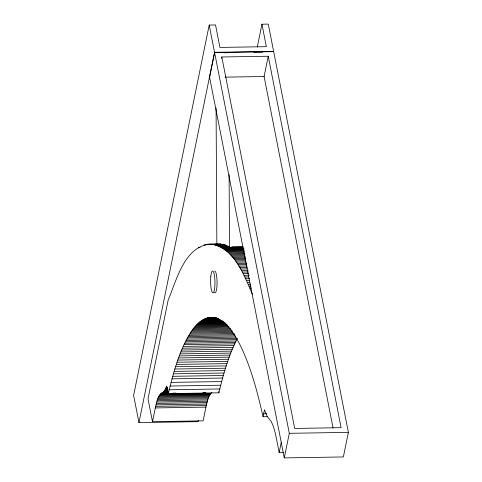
<?xml version="1.0" encoding="UTF-8"?>
<svg xmlns="http://www.w3.org/2000/svg" width="482" height="482" viewBox="0 0 482 482"><rect width="100%" height="100%" fill="white"/><g stroke="black" fill="none" stroke-linecap="round" stroke-linejoin="round"><path stroke-width="0.72" d="M138.961 422.606L214.55 52.309L273.631 51.351L268.281 24.1L261.955 24.202L266.359 46.67L219.943 47.423L215.532 24.95L209.2 25.052L133.616 395.379L138.961 422.606L198.042 421.654L198.343 420.177M221.521 58.436L221.816 56.984L268.239 56.237L341.111 427.685L294.689 428.432L221.816 56.984M257.286 47.073L261.955 24.202M333.068 427.986L264.1 76.505L268.239 56.237M267.522 416.659L263.052 416.731L264.485 409.73L267.197 416.436L271.155 421.292L273.463 426.57L275.481 433.957L279.18 452.544L283.645 452.471M284.284 457.9L289.302 433.318L214.604 52.586L209.58 77.192L284.284 457.9L343.365 456.948L348.384 432.366L273.686 51.634L214.478 52.652M211.809 392.499C207.899 396.252 207.248 402.115 205.941 407.121L203.133 420.852L152.493 421.666L155.3 407.935C156.843 402.85 157.096 395.74 162.205 392.842C164.844 391.625 165.633 388.353 166.73 385.907L168.248 393.631C173.616 372.008 179.346 349.751 191.74 330.923C196.789 323.38 205.26 315.336 215.147 317.945C227.215 321.464 233.878 333.478 239.5 343.793C250.941 366.76 257.4 391.824 263.052 416.731M279.18 452.544L281.217 442.554M160.669 393.728L218.888 392.812C223.353 374.146 228.54 355.415 237.427 338.304M252.417 294.225C243.85 274.975 234.716 248.116 210.953 244.127C184.582 245.525 176.382 280.699 168.17 300.087L148.016 398.861L152.493 421.666M223.973 52.779L232.908 52.634M253.749 52.303L262.684 52.158M225.166 77.132L264.1 76.505M208.555 244.127L220.636 243.97M206.766 244.266L208.254 244.241M214.96 244.133L217.195 244.097M212.008 244.241L220.943 244.097M205.73 244.452L207.959 244.416M213.062 244.416L223.491 244.247M214.116 244.651L223.058 244.507M203.928 244.934L205.416 244.91M214.719 244.802L225.148 244.633M215.321 244.946L225.004 244.79M216.382 245.224L224.57 245.097M217.436 245.567L226.371 245.422M218.491 245.965L227.426 245.82M219.545 246.423L228.48 246.278M220.593 246.941L229.528 246.796M231.764 246.76L242.934 246.579M198.584 247.477L200.072 247.453M221.642 247.513L243.241 247.164M222.69 248.146L242.801 247.82M223.738 248.839L243.844 248.519M224.642 249.501L244.006 249.188M225.546 250.2L243.422 249.911M226.45 250.947L244.32 250.658M227.353 251.743L244.476 251.465M228.251 252.58L243.886 252.327M229.149 253.46L244.784 253.207M230.041 254.388L244.934 254.147M230.938 255.358L244.344 255.141M231.83 256.376L245.236 256.159M232.716 257.436L245.38 257.231M233.601 258.545L245.519 258.352M234.487 259.696L245.657 259.515M235.373 260.889L245.796 260.72M236.252 262.13L245.934 261.973M237.132 263.419L246.814 263.262M238.006 264.751L246.2 264.618M238.879 266.124L247.067 265.992M239.747 267.546L247.194 267.426M240.614 269.01L247.32 268.902M241.482 270.523L248.182 270.414M242.344 272.077L248.296 271.981M243.199 273.68L248.411 273.595M244.055 275.324L249.266 275.24M244.91 277.017L248.634 276.957M245.76 278.753L249.483 278.692M246.603 280.53L249.586 280.482M247.447 282.356L249.682 282.319M248.29 284.229L250.52 284.193M249.128 286.145L250.616 286.121M249.959 288.109L251.447 288.085M210.146 317.481L215.364 317.397M209.212 317.584L215.201 317.511M208.278 317.734L215.394 317.668M207.35 317.951L215.538 317.819M215.147 317.945L216.635 317.921M206.585 318.174L217.008 318.006M205.826 318.433L216.996 318.253M205.067 318.735L218.467 318.518M204.308 319.072L218.454 318.843M203.549 319.452L219.19 319.198M202.795 319.873L219.925 319.596M202.042 320.331L220.66 320.03M201.295 320.831L222.148 320.494M200.542 321.373L222.142 321.024M199.795 321.952L223.63 321.566M199.054 322.566L223.63 322.169M198.313 323.223L225.118 322.789M197.572 323.922L225.124 323.476M196.831 324.657L226.624 324.175M196.096 325.434L227.377 324.928M195.367 326.254L227.39 325.736M194.632 327.109L228.89 326.555M193.909 328.001L228.908 327.435M193.18 328.935L230.414 328.332M192.457 329.911L230.438 329.296M191.74 330.923L231.956 330.272M191.023 331.978L231.981 331.315M190.306 333.068L232.758 332.381M189.595 334.201L234.282 333.478M188.89 335.37L234.318 334.641M188.185 336.581L235.102 335.827M187.48 337.834L235.891 337.051M186.781 339.123L236.68 338.316M186.088 340.449L236.728 339.635M185.395 341.816L236.041 341.003M184.708 343.226L235.349 342.407M184.022 344.672L234.668 343.853M183.232 346.407L233.872 345.588M182.443 348.197L233.083 347.383M181.654 350.04L232.3 349.227M180.877 351.938L231.517 351.119M180.105 353.89L230.745 353.071M179.334 355.891L229.974 355.077M178.575 357.951L229.215 357.132M177.816 360.06L228.456 359.241M177.063 362.223L227.709 361.404M176.322 364.44L226.962 363.621M175.581 366.706L226.221 365.892M174.846 369.031L225.486 368.212M174.116 371.405L224.763 370.586M173.4 373.833L224.04 373.014M172.683 376.315L223.323 375.496M171.978 378.846L222.618 378.033M171.02 382.389L221.666 381.569M170.08 386.034L220.72 385.214M166.133 387.444L167.628 387.42M165.838 388.143L167.326 388.118M165.543 388.787L167.778 388.751M165.248 389.39L167.483 389.354M169.158 389.781L219.798 388.962M164.952 389.938L167.935 389.89M164.663 390.444L167.646 390.396M164.374 390.902L168.097 390.842M164.091 391.312L167.814 391.251M163.808 391.667L168.278 391.595M163.531 391.98L167.995 391.914M163.253 392.252L168.465 392.167M162.982 392.469L168.2 392.384M162.717 392.643L168.676 392.547M162.205 392.842L168.417 392.667M161.681 393.017L168.381 392.914M161.169 393.312L168.616 393.198M173.08 393.125L176.063 393.077M202.874 392.643L205.85 392.595M160.181 394.246L210.821 393.433M159.705 394.879L210.345 394.059M159.241 395.614L209.881 394.8M158.789 396.451L209.429 395.638M158.349 397.385L208.995 396.572M157.927 398.415L208.567 397.596M157.512 399.536L208.152 398.716M157.114 400.741L207.754 399.921M156.722 402.024L207.368 401.211M156.349 403.392L206.989 402.578M155.987 404.838L206.627 404.018M155.638 406.35L206.278 405.537M155.3 407.935L205.941 407.121M263.654 413.791L266.636 413.743M289.302 433.318L348.384 432.366M209.2 25.052L214.55 52.309M218.635 391.517L218.888 392.812M229.095 174.568L229.522 247.387M216.075 107.968L216.858 243.85M214.767 271.005A10.911 2.175 89.1 0 1 217.063 283.549A10.911 2.175 89.1 0 1 214.448 292.393M210.833 276.307A10.911 2.175 89.1 0 0 212.905 292.851A10.911 2.175 89.1 0 0 214.604 276.68A10.911 2.175 89.1 0 0 210.833 276.307"/></g></svg>
